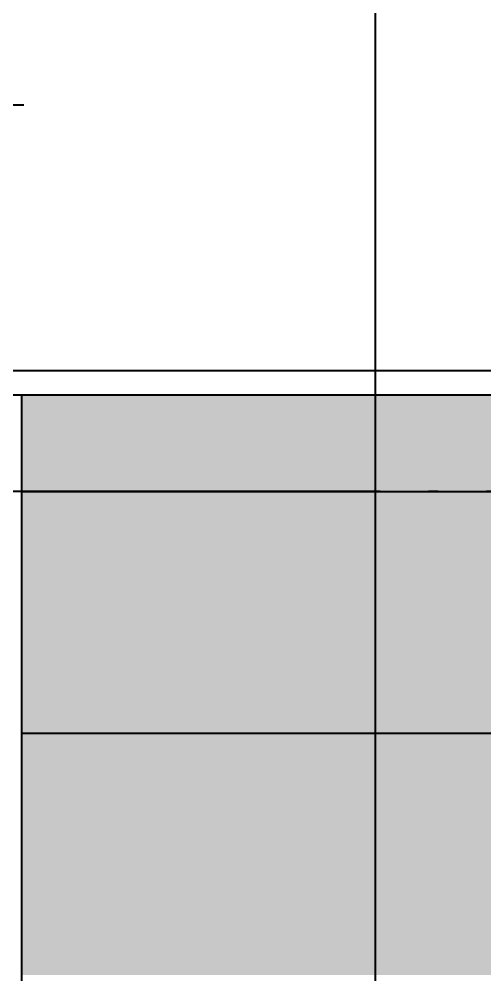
# Model space of a CAD drawing. Header units: millimetres. Extents: x 0 to 672800, y 0 to 118800.
# Drawn here: x 597867 to 599794, y 79995 to 83949 of the extents above; entities that cross this region are included whole.
import ezdxf
from ezdxf.xclip import XClip

# ---------------------------------------------------------------- set-up
doc = ezdxf.new("R2010")
doc.units = ezdxf.units.MM
doc.header["$LTSCALE"] = 200
doc.header["$XCLIPFRAME"] = 0
doc.linetypes.add('CEN-GAUN', pattern=[32.2, 30, -1, 0.2, -1])
doc.layers.get('DEFPOINTS').update_dxf_attribs({"color": 137})
for name, color, linetype in [('CEN', 1, 'CEN-GAUN'), ('ELE-8', 8, 'Continuous'), ('HAT', 8, 'Continuous'), ('SOL-254', 254, 'Continuous')]:
    doc.layers.add(name, color=color, linetype=linetype)
doc.layers.add('check', color=61, linetype='Continuous', plot=False)
doc.styles.add('$0$스타일1', font='malgun.ttf')
doc.dimstyles.new('CJA', dxfattribs={"dimscale": 300, "dimtxt": 2.7, "dimasz": 1, "dimexe": 2, "dimexo": 3, "dimgap": 1, "dimtad": 1, "dimdec": 0, "dimzin": 1, "dimdsep": 46, "dimlunit": 6, "dimtxsty": '$0$스타일1', "dimblk": 'CJDOT', "dimcen": 0.09, "dimdle": 1, "dimclrd": 256, "dimclre": 256, "dimclrt": 3, "dimadec": 0, "dimazin": 0, "dimtfac": 1, "dimtdec": 0, "dimtix": 1, "dimtmove": 2, "dimatfit": 3, "dimldrblk": 'CJDOT', "dimfxl": 1, "dimtolj": 1, "dimtzin": 1, "dimarcsym": 0})

# ---------------------------------------------------------------- blocks, each defined once
blk = doc.blocks.new('CJDOT')
blk.add_line((-2, 0), (2, 0))
at = {"const_width": 0.5}
blk.add_lwpolyline([(-0.25, 0, 1), (0.25, 0, 1)], format="xyb", close=True, dxfattribs=at)
blk = doc.blocks.new('*D390')
at = {"layer": 'check', "lineweight": -2, "transparency": 16777216}
for p, q in [((597392.3, 83184.9), (597392.3, 83654.6)), ((597827.3, 83184.9), (597827.3, 83654.6)), ((597797.3, 83594.6), (597422.3, 83594.6))]:
    blk.add_line(p, q, dxfattribs=at)
at = {"layer": 'DEFPOINTS', "color": 0, "transparency": 16777216}
for p in [(597392.3, 83594.6), (597392.3, 83094.9), (597827.3, 83094.9)]:
    blk.add_point(p, dxfattribs=at)
at = {"layer": 'check', "lineweight": -2, "transparency": 16777216, "xscale": 30, "yscale": 30, "zscale": 30, "rotation": 180}
blk.add_blockref('CJDOT', (597392.3, 83594.6), dxfattribs=at)
at = {"layer": 'check', "lineweight": -2, "transparency": 16777216, "xscale": 30, "yscale": 30, "zscale": 30}
blk.add_blockref('CJDOT', (597827.3, 83594.6), dxfattribs=at)
at = {"layer": 'check', "transparency": 16777216, "insert": (597609.8, 83666.4), "char_height": 81, "attachment_point": 5, "style": '$0$스타일1'}
blk.add_mtext('\\A1;435', dxfattribs=at)
blk = doc.blocks.new('입면-1')
at = {"layer": 'ELE-8'}
for p, q in [((435, 0), (28430, 0)), ((435, -100), (28430, -100))]:
    blk.add_line(p, q, dxfattribs=at)
at = {"layer": 'HAT', "color": 252}
for p, q in [((485, -100), (485, -5900)), ((485, -500), (28380, -500)), ((485, -1500), (28380, -1500))]:
    blk.add_line(p, q, dxfattribs=at)

msp = doc.modelspace()

# ---------------------------------------------------------------- hatches: boundary and pattern name
at = {"layer": 'SOL-254'}
h = msp.add_hatch(color=256, dxfattribs=at)
h.dxf.hatch_style = 1
h.paths.add_polyline_path([(602201.1, 79994.9), (602201.1, 82394.9), (597877.3, 82394.9), (597877.3, 79994.9)])
h.paths.add_polyline_path([(602201.1, 76594.9), (602201.1, 77994.9), (597877.3, 77994.9), (597877.3, 76594.9)])

# ---------------------------------------------------------------- linework, layer by layer
at = {"layer": 'CEN'}
for p, q in [((599342.3, 65441.6), (599342.3, 91441.6)), ((605801.1, 81994.9), (570337.6, 81994.9))]:
    msp.add_line(p, q, dxfattribs=at)

# ---------------------------------------------------------------- block references
ref = msp.add_blockref('입면-1', (597392.3, 82494.9))
XClip(ref).set_block_clipping_path([(300.0000000012, -13500.0000000004), (4808.7568531588, 2075.001985326)])

# ---------------------------------------------------------------- dimensions: what is measured, and where the dimension line sits
at = {"layer": 'check'}
dim = msp.add_linear_dim(base=(597392.3, 83594.6), p1=(597827.3, 83094.9), p2=(597392.3, 83094.9), dimstyle='CJA', override={"dimscale": 30, "dimclrd": 256, "dimclre": 256, "dimclrt": 256}, dxfattribs=at)
dim.commit()
dim.dimension.update_dxf_attribs({"geometry": '*D390', "text_midpoint": (597609.8, 83666.4)})

doc.saveas('drawing.dxf')
